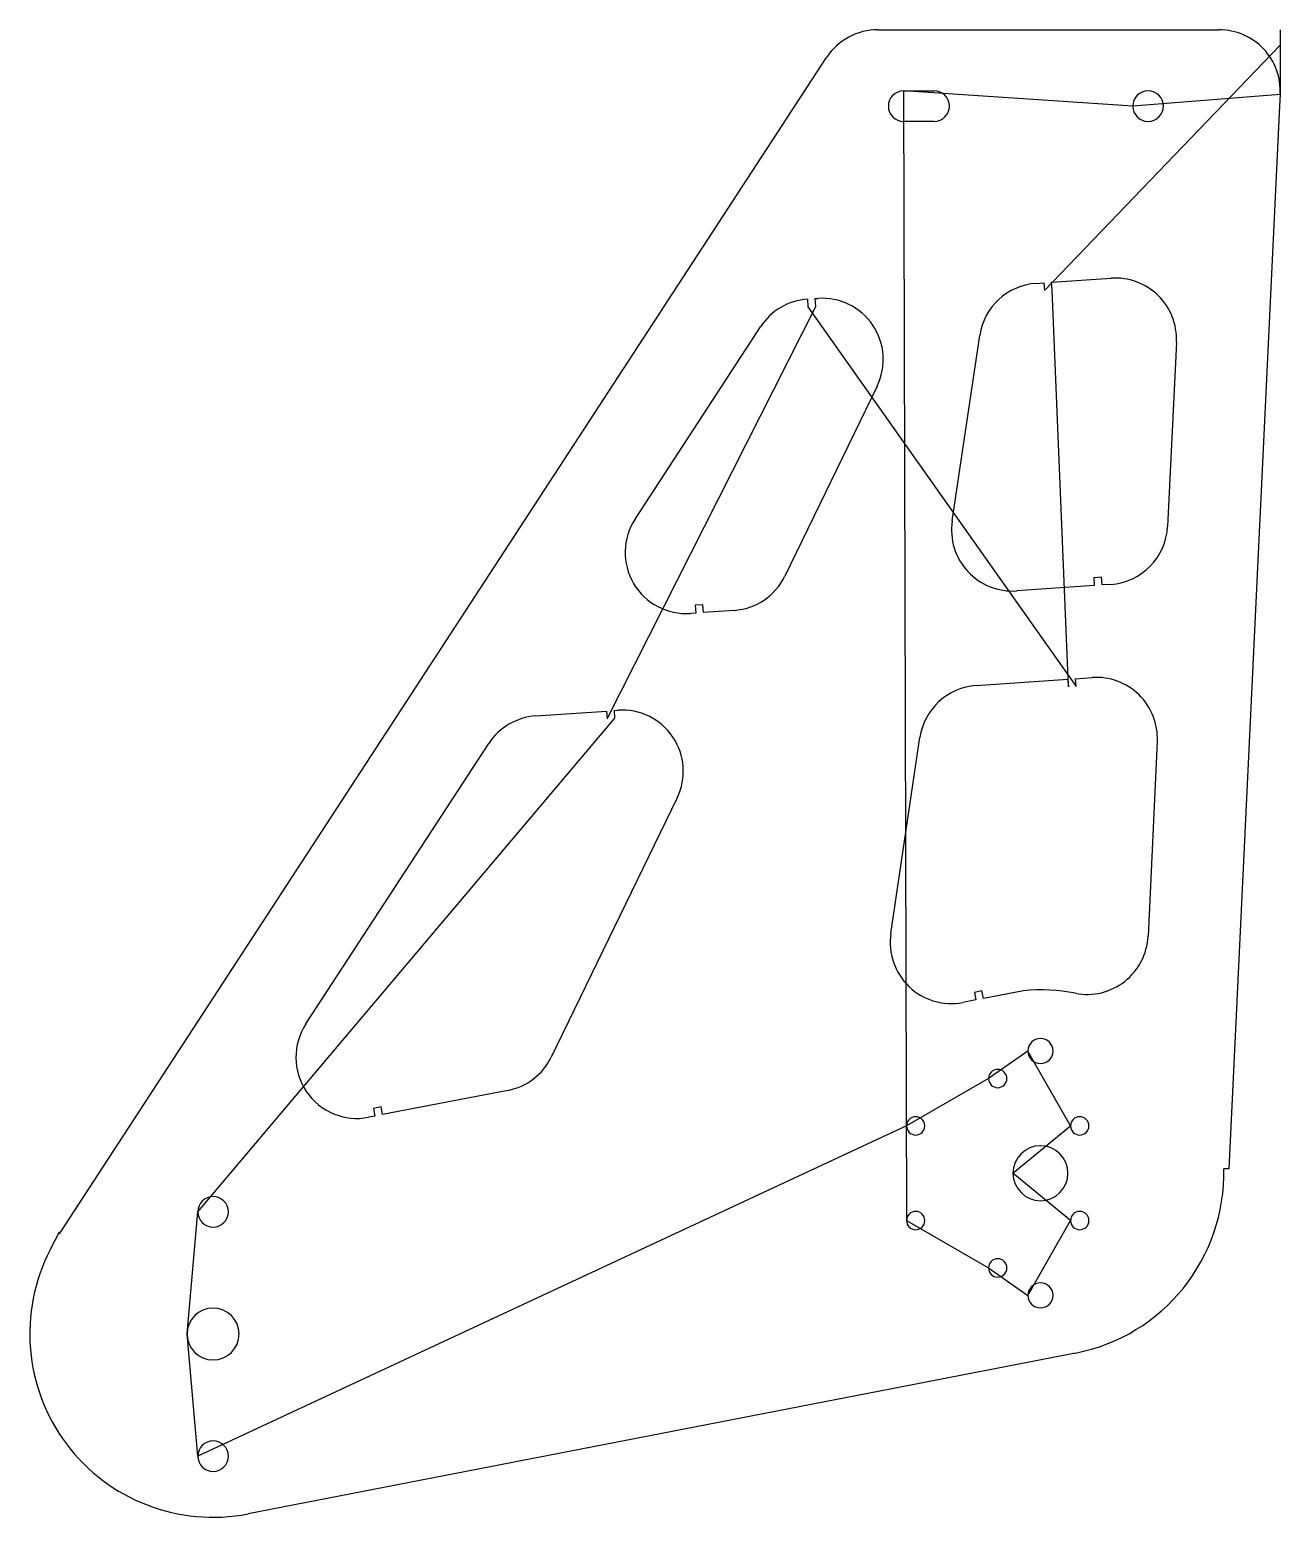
# Model space of a CAD drawing. Header units: inches. Extents: x 3.63 to 11.68, y 1.36 to 10.95.
import ezdxf

# ---------------------------------------------------------------- set-up
doc = ezdxf.new("R2010")
doc.units = ezdxf.units.IN
doc.layers.get('0').update_dxf_attribs({"linetype": 'CONTINUOUS'})
doc.layers.add('3', color=7, linetype='CONTINUOUS')
doc.layers.add('7', color=7, linetype='CONTINUOUS')

msp = doc.modelspace()

# ---------------------------------------------------------------- linework, layer by layer
at = {"color": 0, "linetype": 'CONTINUOUS'}
for p, q in [((11.6818, 10.9473), (11.6816, 10.8473)), ((10.1627, 9.2663), (11.6816, 10.8473)), ((11.6816, 10.8473), (11.6812, 10.5305)), ((10.7319, 10.4552), (9.2555, 10.5536)), ((9.2555, 10.5536), (9.274, 3.2729)), ((11.6812, 10.5305), (10.7319, 10.4552)), ((10.3172, 6.7119), (10.2126, 9.2698)), ((7.3456, 6.5068), (8.6892, 9.1646)), ((8.6393, 9.1612), (10.3671, 6.7153)), ((10.5302, 7.4188), (10.4803, 7.4153)), ((7.9627, 7.2415), (7.9128, 7.2381)), ((4.7082, 3.3292), (7.3954, 6.5102)), ((9.7604, 4.7532), (9.7113, 4.7437)), ((10.0565, 4.3654), (9.8025, 4.1882)), ((10.331, 3.8831), (10.0565, 4.3654)), ((9.8025, 4.1882), (9.274, 3.8831)), ((5.8887, 4.0049), (5.8396, 3.9954)), ((9.274, 3.8831), (4.7082, 1.7544)), ((9.96, 3.578), (10.331, 3.8831)), ((10.331, 3.2729), (9.96, 3.578)), ((4.6393, 2.5418), (4.7082, 3.3292)), ((9.274, 3.2729), (9.8025, 2.9678)), ((10.0565, 2.7906), (10.331, 3.2729)), ((9.8025, 2.9678), (10.0565, 2.7906)), ((4.7082, 1.7544), (4.6393, 2.5418))]:
    msp.add_line(p, q, dxfattribs=at)
at = {"layer": '3', "color": 3, "linetype": 'CONTINUOUS'}
for p, q in [((10.1592, 9.3162), (10.1627, 9.2663)), ((10.2126, 9.2698), (10.2091, 9.3197)), ((8.6358, 9.2111), (8.6393, 9.1612)), ((8.6892, 9.1646), (8.6857, 9.2145)), ((10.4803, 7.4153), (10.4837, 7.3654)), ((10.5336, 7.3689), (10.5302, 7.4188)), ((7.9128, 7.2381), (7.9163, 7.1882)), ((7.9661, 7.1917), (7.9627, 7.2415)), ((10.3138, 6.7617), (10.3172, 6.7119)), ((10.3671, 6.7153), (10.3636, 6.7652)), ((7.3421, 6.5566), (7.3456, 6.5068)), ((7.3954, 6.5102), (7.392, 6.5601)), ((9.7113, 4.7437), (9.7208, 4.6946)), ((9.7699, 4.7041), (9.7604, 4.7532)), ((5.8396, 3.9954), (5.8491, 3.9463)), ((5.8982, 3.9558), (5.8887, 4.0049))]:
    msp.add_line(p, q, dxfattribs=at)
at = {"layer": '7', "color": 7, "linetype": 'CONTINUOUS'}
for p, q in [((9.0892, 10.9473), (11.2882, 10.9473)), ((3.8172, 3.1868), (8.7594, 10.7686)), ((9.2555, 10.5536), (9.4524, 10.5536)), ((11.6768, 10.4552), (11.3497, 3.6071)), ((11.6812, 10.5305), (11.6768, 10.4552)), ((9.4524, 10.3568), (9.2555, 10.3568)), ((10.1085, 9.3127), (10.1592, 9.3162)), ((10.2091, 9.3197), (10.5926, 9.3461)), ((8.6857, 9.2145), (8.7036, 9.2157)), ((7.525, 7.7936), (8.3331, 9.0333)), ((9.5683, 7.7817), (9.7462, 8.9779)), ((11.0129, 8.9346), (10.9562, 7.7468)), ((9.0849, 8.6511), (8.4903, 7.4261)), ((10.4837, 7.3654), (9.9848, 7.331)), ((10.5901, 7.3728), (10.5336, 7.3689)), ((8.1632, 7.2053), (7.9661, 7.1917)), ((7.9163, 7.1882), (7.882, 7.1859)), ((9.723, 6.721), (10.3138, 6.7617)), ((10.3636, 6.7652), (10.4697, 6.7725)), ((6.885, 6.5251), (7.3421, 6.5566)), ((7.392, 6.5601), (7.4153, 6.5617)), ((5.4042, 4.54), (6.5823, 6.3473)), ((9.1728, 5.1229), (9.3607, 6.3861)), ((10.89, 6.361), (10.83, 5.1052)), ((7.7966, 5.997), (6.9858, 4.3266)), ((10.0285, 4.7541), (9.7699, 4.7041)), ((9.7208, 4.6946), (9.637, 4.6784)), ((6.7063, 4.112), (5.8982, 3.9558)), ((5.8491, 3.9463), (5.8087, 3.9385)), ((11.3497, 3.6071), (11.3179, 3.6071)), ((3.7575, 3.0844), (3.8172, 3.1998)), ((3.8172, 3.1998), (3.8172, 3.1868)), ((10.3625, 2.4186), (5.032, 1.3824))]:
    msp.add_line(p, q, dxfattribs=at)
for centre, radius, start, end in [((9.0892, 10.5536), 0.3937, 90, 146.90172), ((11.2882, 10.5536), 0.3937, 356.62868, 90), ((9.2555, 10.4552), 0.0984, 90, 270), ((9.4524, 10.4552), 0.0984, 270, 90), ((10.8303, 10.4552), 0.0984, 360, 180), ((10.8303, 10.4552), 0.0984, 180, 360), ((10.1356, 8.92), 0.3937, 93.94848, 171.54004), ((10.6197, 8.9534), 0.3937, 357.26584, 93.94848), ((8.6629, 8.8183), 0.3937, 93.94848, 146.90172), ((8.7307, 8.823), 0.3937, 334.10841, 93.94848), ((7.8549, 7.5786), 0.3937, 146.90172, 273.94848), ((9.9577, 7.7238), 0.3937, 171.54004, 273.94848), ((10.5629, 7.7655), 0.3937, 273.94848, 357.26584), ((8.1361, 7.598), 0.3937, 273.94848, 334.10841), ((9.7502, 6.3282), 0.3937, 93.94848, 171.54004), ((10.4968, 6.3797), 0.3937, 357.26584, 93.94848), ((6.9121, 6.1323), 0.3937, 93.94848, 146.90172), ((7.4424, 6.1689), 0.3937, 334.10841, 93.94848), ((9.5623, 5.065), 0.3937, 171.54004, 280.9392), ((10.4368, 5.124), 0.3937, 259.03153, 357.26584), ((10.1372, 3.578), 1.1811, 79.03153, 95.27714), ((5.734, 4.325), 0.3937, 146.90172, 280.9392), ((10.1372, 4.3654), 0.0807, 360, 180), ((6.6316, 4.4985), 0.3937, 280.9392, 334.10841), ((10.1372, 4.3654), 0.0807, 180, 360), ((9.8616, 4.1882), 0.0591, 360, 180), ((9.8616, 4.1882), 0.0591, 180, 360), ((9.3331, 3.8831), 0.0591, 360, 180), ((10.3901, 3.8831), 0.0591, 360, 180), ((9.3331, 3.8831), 0.0591, 180, 360), ((10.3901, 3.8831), 0.0591, 180, 360), ((10.1372, 3.578), 0.1772, 360, 180), ((10.1372, 3.578), 0.1772, 180, 360), ((10.1372, 3.578), 1.1811, 281, 1.41433), ((4.8066, 3.3292), 0.0984, 360, 180), ((4.8066, 3.3292), 0.0984, 180, 360), ((9.3331, 3.2729), 0.0591, 360, 180), ((9.3331, 3.2729), 0.0591, 180, 360), ((10.3901, 3.2729), 0.0591, 360, 180), ((10.3901, 3.2729), 0.0591, 180, 360), ((4.8066, 2.5418), 1.1811, 152.65549, 281), ((9.8616, 2.9678), 0.0591, 360, 180), ((9.8616, 2.9678), 0.0591, 180, 360), ((10.1372, 2.7906), 0.0807, 360, 180), ((10.1372, 2.7906), 0.0807, 180, 360), ((4.8066, 2.5418), 0.1673, 360, 180), ((4.8066, 2.5418), 0.1673, 180, 360), ((4.8066, 1.7544), 0.0984, 360, 180), ((4.8066, 1.7544), 0.0984, 180, 360)]:
    msp.add_arc(centre, radius, start, end, dxfattribs=at)

doc.saveas('drawing.dxf')
